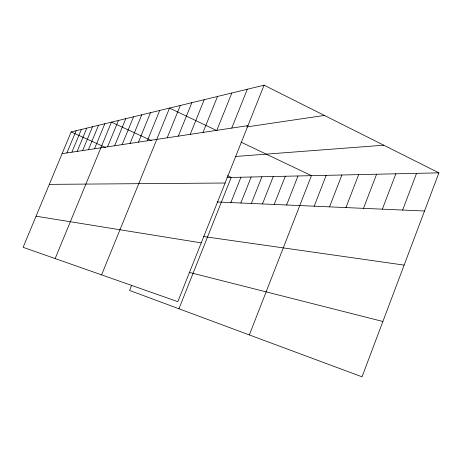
<?xml version="1.0" encoding="UTF-8"?>
<svg xmlns="http://www.w3.org/2000/svg" width="462" height="462" viewBox="0 0 462 462"><rect width="100%" height="100%" fill="white"/><g stroke="black" fill="none" stroke-linecap="round" stroke-linejoin="round"><path stroke-width="0.69" d="M264.079 85.187L177.83 301.657L23.1 247.303L71.154 131.918L264.079 85.187L438.9 172.852L362.035 376.813L129.568 290.425L131.682 285.181M402.639 210.054L416.557 173.342M382.357 209.171L395.842 173.799M363.507 208.35L376.588 174.226M345.946 207.582L358.639 174.624M329.539 206.866L341.868 174.994M314.183 206.196L326.166 175.341M286.613 205.001L297.973 175.964M249.336 334.933L311.428 175.664L241.054 142.152M274.203 204.458L285.279 176.247M251.374 203.465L261.919 176.761M262.474 203.944L273.279 176.507M230.867 202.57L240.933 177.223M240.852 203.003L251.155 176.998M178.938 308.772L231.219 177.437L227.402 175.681M231.774 128.072L247.303 89.247M203.032 132.409L217.51 96.466M216.84 130.324L231.826 92.995M190.217 134.344L204.216 99.688M167.175 137.815L180.319 105.475M178.297 136.14L191.851 102.68M147.326 140.812L159.713 110.464M101.594 274.878L169.531 108.091L216.713 130.555M122.135 144.606L133.553 116.805M130.047 143.416L141.77 114.813M138.427 142.152L150.473 112.705M107.577 146.806L118.428 120.466M114.657 145.738L125.785 118.688M82.652 150.56L92.527 126.744M88.421 149.694L98.522 125.289M94.485 148.776L104.822 123.764M55.151 258.564L111.452 122.159L151.467 140.627M66.892 152.939L76.138 130.711M71.905 152.183L81.352 129.447M77.154 151.392L86.804 128.124M62.099 153.661L247.967 125.635M246.708 126.929L324.393 115.431M235.377 156.485L383.772 145.207M226.952 177.535L438.9 172.852M49.313 184.367L225.098 183.021M217.209 201.975L424.52 211.007M203.447 236.509L404.135 265.107M36.053 216.204L201.253 242.868M189.166 272.349L382.888 321.477M71.154 131.918L105.515 147.442"/></g></svg>
